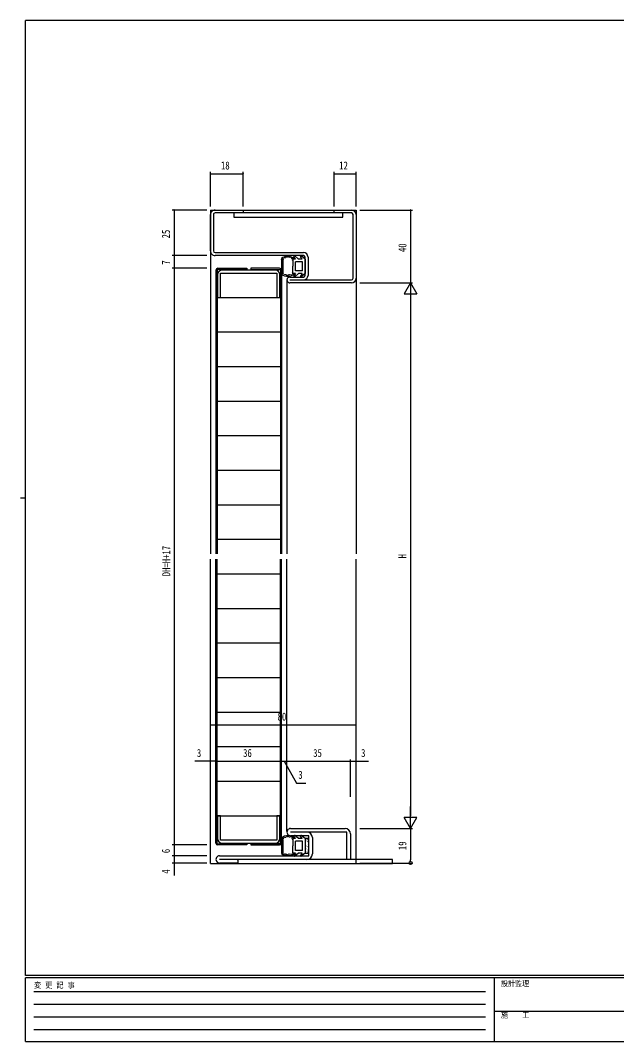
# Model space of a CAD drawing. Units: millimetres, scale not verified. Extents: x -397 to 397, y -282 to 282.
# Drawn here: x -397 to -69, y -282 to 279 of the extents above; entities that cross this region are included whole.
import ezdxf
from ezdxf.enums import TextEntityAlignment as Align

# ---------------------------------------------------------------- set-up
doc = ezdxf.new("R2010")
doc.units = ezdxf.units.MM
doc.header["$LTSCALE"] = 2
for name, color, linetype in [('0-2_YKK_11', 7, 'Continuous'), ('0-3_YKK_12', 2, 'Continuous'), ('0-4_YKK_13', 4, 'Continuous'), ('0-6_YKK_D', 6, 'Continuous'), ('0-7_YKK_ZWAK', 7, 'Continuous')]:
    doc.layers.add(name, color=color, linetype=linetype)
doc.styles.add('ＭＳ ゴシック', font='')
doc.styles.get('ＭＳ ゴシック').set_extended_font_data('MS Gothic')

msp = doc.modelspace()

# ---------------------------------------------------------------- linework, layer by layer
at = {"layer": '0-2_YKK_11'}
for p, q in [((-292.213, 152.536), (-292.213, 172.536)), ((-290.613, 172.536), (-290.613, 152.536)), ((-213.813, 137.536), (-213.813, 172.536)), ((-212.213, 172.536), (-212.213, 137.536)), ((-289.713, 151.636), (-241.113, 151.636)), ((-241.113, 150.036), (-289.713, 150.036)), ((-240.213, 139.136), (-240.213, 149.136)), ((-238.613, 149.136), (-238.613, 139.136)), ((-256.613, 142.036), (-285.813, 142.036)), ((-248.613, 138.236), (-241.113, 138.236)), ((-248.613, 136.636), (-214.713, 136.636)), ((-214.713, 135.036), (-248.613, 135.036)), ((-248.213, -164.964), (-218.213, -164.964)), ((-285.813, -172.964), (-256.613, -172.964)), ((-236.213, -169.964), (-236.213, -178.964)), ((-239.213, -181.964), (-287.213, -181.964))]:
    msp.add_line(p, q, dxfattribs=at)
for points in [[(-289.713, 175.036), (-274.213, 175.036), (-274.213, 173.436), (-289.713, 173.436)], [(-214.713, 173.436), (-224.213, 173.436), (-224.213, 175.036), (-214.713, 175.036)], [(-288.313, 139.536), (-288.313, 127.036), (-286.713, 127.036), (-286.713, 140.436)], [(-286.713, 140.436), (-255.713, 140.436), (-255.713, 127.036), (-254.113, 127.036), (-254.113, 139.536)], [(-255.713, -171.364), (-286.713, -171.364), (-286.713, -157.964), (-288.313, -157.964), (-288.313, -170.464)], [(-254.113, -170.464), (-254.113, -157.964), (-255.713, -157.964), (-255.713, -171.364)], [(-215.213, -167.964), (-215.213, -181.964), (-217.213, -181.964), (-217.213, -166.964), (-248.213, -166.964)], [(-287.213, -179.964), (-238.213, -179.964), (-238.213, -168.964), (-248.213, -168.964)], [(-277.513, -181.964), (-277.213, -182.264), (-277.213, -183.964), (-287.213, -183.964)]]:
    msp.add_lwpolyline(points, dxfattribs=at)
for centre, radius, start, end in [((-289.713, 172.536), 2.5, 89.99998, 180.00002), ((-214.713, 172.536), 2.5, 360, 89.99998), ((-289.713, 172.536), 0.9, 89.99998, 180.00002), ((-214.713, 172.536), 0.9, 360, 89.99998), ((-289.713, 152.536), 2.5, 179.99967, 270), ((-289.713, 152.536), 0.9, 180.00002, 270), ((-241.113, 149.136), 2.5, 360, 89.99998), ((-241.113, 149.136), 0.9, 360, 89.99998), ((-285.813, 139.536), 2.5, 90.00001, 179.99999), ((-256.613, 139.536), 2.5, 0.00001, 89.99999), ((-248.613, 136.636), 1.6, 89.99946, 270), ((-241.113, 139.136), 0.9, 270.00099, 360), ((-241.113, 139.136), 2.5, 270, 360), ((-214.713, 137.536), 0.9, 270, 360), ((-214.713, 137.536), 2.5, 270, 360), ((-248.213, -166.964), 2, 89.99999, 270.00001), ((-239.213, -169.964), 3, 0.00001, 89.99999), ((-218.213, -167.964), 3, 0.00001, 89.99999), ((-285.813, -170.464), 2.5, 180.00001, 269.99999), ((-256.613, -170.464), 2.5, 270.00001, 359.99999), ((-239.213, -178.964), 3, 270.00001, 359.99999), ((-287.213, -181.964), 2, 89.99999, 270.00001)]:
    msp.add_arc(centre, radius, start, end, dxfattribs=at)
at = {"layer": '0-3_YKK_12'}
for p, q in [((-292.213, 175.036), (-212.213, 175.036)), ((-292.213, 175.036), (-292.213, -13.964)), ((-212.213, 175.036), (-212.213, -13.964)), ((-250.213, 136.636), (-250.213, -13.964)), ((-292.213, -184.264), (-292.213, -16.964)), ((-250.213, -166.476), (-250.213, -16.964)), ((-212.213, -184.264), (-212.213, -16.964)), ((-292.213, -184.264), (-243.041, -184.264)), ((-234.413, -184.264), (-212.213, -184.264))]:
    msp.add_line(p, q, dxfattribs=at)
at = {"layer": '0-4_YKK_13'}
for p, q in [((-253.213, 148.379), (-253.213, 139.894)), ((-253.179, 147.741), (-253.179, 147.941)), ((-252.917, 148.17), (-252.917, 148.37)), ((-252.804, 147.06), (-252.804, 147.26)), ((-252.733, 146.148), (-252.733, 146.348)), ((-252.518, 147.864), (-252.518, 148.064)), ((-252.416, 148.051), (-252.416, 148.251)), ((-252.34, 146.22), (-252.34, 146.42)), ((-252.308, 148.468), (-252.308, 148.668)), ((-252.213, 140.617), (-252.213, 147.656)), ((-252.07, 147.931), (-252.07, 148.131)), ((-251.831, 148.337), (-251.831, 148.537)), ((-251.294, 148.743), (-251.294, 148.943)), ((-250.913, 148.528), (-250.913, 148.728)), ((-250.579, 148.945), (-250.579, 149.145)), ((-250.161, 148.969), (-250.161, 149.169)), ((-250.018, 149.267), (-250.018, 149.467)), ((-249.481, 149.303), (-249.481, 149.503)), ((-249.338, 149.1), (-249.338, 149.3)), ((-248.837, 148.695), (-248.837, 148.895)), ((-248.73, 149.256), (-248.73, 149.456)), ((-248.316, 148.898), (-248.316, 149.098)), ((-247.753, 148.839), (-247.753, 149.039)), ((-247.577, 148.359), (-247.577, 148.559)), ((-247.248, 148.065), (-247.248, 148.265)), ((-246.913, 148.136), (-246.913, 144.136)), ((-245.432, 148.136), (-246.913, 148.136)), ((-246.873, 148.417), (-246.873, 148.617)), ((-245.432, 148.136), (-246.334, 149.484)), ((-243.813, 148.136), (-245.891, 149.88)), ((-245.413, 141.636), (-245.413, 146.636)), ((-241.832, 148.136), (-243.813, 148.136)), ((-241.832, 148.136), (-242.734, 149.484)), ((-240.213, 148.136), (-242.291, 149.88)), ((-240.213, 148.136), (-240.213, 140.136)), ((-289.213, 142.036), (-289.213, -13.964)), ((-288.613, 142.436), (-288.613, -13.964)), ((-288.213, 143.036), (-272.313, 143.036)), ((-254.213, 143.036), (-270.113, 143.036)), ((-253.813, 142.436), (-253.813, -13.964)), ((-253.213, 142.036), (-253.213, -13.964)), ((-253.06, 140.154), (-253.06, 140.354)), ((-252.912, 141.662), (-252.912, 141.862)), ((-252.894, 144.004), (-252.894, 144.204)), ((-252.858, 142.735), (-252.858, 142.935)), ((-252.822, 144.736), (-252.822, 144.936)), ((-252.715, 143.003), (-252.715, 143.203)), ((-252.715, 140.93), (-252.715, 141.13)), ((-252.679, 145.559), (-252.679, 145.759)), ((-252.643, 141.93), (-252.643, 142.13)), ((-252.626, 142.377), (-252.626, 142.577)), ((-252.536, 145.13), (-252.536, 145.33)), ((-252.511, 140.249), (-252.511, 140.449)), ((-252.483, 144.45), (-252.483, 144.65)), ((-252.483, 143.664), (-252.483, 143.864)), ((-252.429, 141.216), (-252.429, 141.416)), ((-246.913, 140.136), (-246.913, 144.136)), ((-241.713, 141.636), (-245.413, 141.636)), ((-252.428, 139.903), (-252.428, 140.103)), ((-252.129, 140.094), (-252.129, 140.294)), ((-251.688, 139.569), (-251.688, 139.769)), ((-251.223, 139.629), (-251.223, 139.829)), ((-251.211, 139.355), (-251.211, 139.555)), ((-250.984, 139.593), (-250.984, 139.793)), ((-250.614, 139.188), (-250.614, 139.388)), ((-250.483, 139.462), (-250.483, 139.662)), ((-250.221, 139.056), (-250.221, 139.256)), ((-250.03, 139.259), (-250.03, 139.459)), ((-249.457, 139.045), (-249.457, 139.245)), ((-249.433, 139.223), (-249.433, 139.423)), ((-248.909, 139.617), (-248.909, 139.817)), ((-248.825, 138.854), (-248.825, 139.054)), ((-248.742, 139.39), (-248.742, 139.59)), ((-248.41, 139.385), (-248.41, 139.585)), ((-247.987, 139.432), (-247.987, 139.632)), ((-247.6, 139.491), (-247.6, 139.691)), ((-246.979, 139.819), (-246.979, 140.019)), ((-245.432, 140.136), (-246.913, 140.136)), ((-245.432, 140.136), (-246.334, 138.789)), ((-243.813, 140.136), (-245.891, 138.392)), ((-241.832, 140.136), (-243.813, 140.136)), ((-241.832, 140.136), (-242.734, 138.789)), ((-240.213, 140.136), (-242.291, 138.392)), ((-288.613, 127.036), (-253.813, 127.036)), ((-288.613, 108.036), (-254.113, 108.036)), ((-288.613, 89.036), (-253.813, 89.036)), ((-288.613, 70.036), (-254.113, 70.036)), ((-288.613, 51.036), (-254.113, 51.036)), ((-288.613, 32.036), (-254.113, 32.036)), ((-288.613, 13.036), (-254.113, 13.036)), ((-288.613, -5.964), (-254.113, -5.964)), ((-289.213, -172.964), (-289.213, -16.964)), ((-288.613, -173.364), (-288.613, -16.964)), ((-253.813, -173.364), (-253.813, -16.964)), ((-253.213, -172.964), (-253.213, -16.964)), ((-288.613, -24.964), (-253.813, -24.964)), ((-288.613, -43.964), (-253.813, -43.964)), ((-288.613, -62.964), (-253.813, -62.964)), ((-288.613, -81.964), (-253.813, -81.964)), ((-288.613, -100.964), (-253.813, -100.964)), ((-288.613, -119.964), (-253.813, -119.964)), ((-288.613, -138.964), (-253.813, -138.964)), ((-288.613, -157.964), (-253.813, -157.964)), ((-253.813, -173.364), (-270.113, -173.364)), ((-270.113, -173.364), (-270.113, -173.964)), ((-270.113, -173.964), (-254.213, -173.964)), ((-253.213, -170.221), (-253.213, -178.707)), ((-253.179, -170.859), (-253.179, -170.659)), ((-252.917, -170.43), (-252.917, -170.23)), ((-252.822, -173.864), (-252.822, -173.664)), ((-252.804, -171.54), (-252.804, -171.34)), ((-252.733, -172.452), (-252.733, -172.252)), ((-252.679, -173.042), (-252.679, -172.842)), ((-252.536, -173.47), (-252.536, -173.27)), ((-252.518, -170.736), (-252.518, -170.536)), ((-252.483, -174.15), (-252.483, -173.95)), ((-252.416, -170.549), (-252.416, -170.349)), ((-252.34, -172.38), (-252.34, -172.18)), ((-252.308, -170.132), (-252.308, -169.932)), ((-252.213, -177.983), (-252.213, -170.944)), ((-252.07, -170.669), (-252.07, -170.469)), ((-251.831, -170.263), (-251.831, -170.063)), ((-251.294, -169.857), (-251.294, -169.657)), ((-250.913, -170.072), (-250.913, -169.872)), ((-250.579, -169.655), (-250.579, -169.455)), ((-250.161, -169.631), (-250.161, -169.431)), ((-250.018, -169.333), (-250.018, -169.133)), ((-249.481, -169.297), (-249.481, -169.097)), ((-249.338, -169.5), (-249.338, -169.3)), ((-248.837, -169.905), (-248.837, -169.705)), ((-248.73, -169.345), (-248.73, -169.145)), ((-248.316, -169.702), (-248.316, -169.502)), ((-247.753, -169.761), (-247.753, -169.561)), ((-247.577, -170.242), (-247.577, -170.042)), ((-247.248, -170.535), (-247.248, -170.335)), ((-246.913, -170.464), (-246.913, -174.464)), ((-245.432, -170.464), (-246.913, -170.464)), ((-246.873, -170.183), (-246.873, -169.983)), ((-245.432, -170.464), (-246.334, -169.116)), ((-243.813, -170.464), (-245.891, -168.72)), ((-245.413, -176.964), (-245.413, -171.964)), ((-241.832, -170.464), (-243.813, -170.464)), ((-241.832, -170.464), (-242.734, -169.116)), ((-240.213, -170.464), (-242.291, -168.72)), ((-240.213, -170.464), (-240.213, -178.464)), ((-239.799, -173.228), (-239.799, -173.128)), ((-239.687, -171.06), (-239.687, -170.96)), ((-239.575, -172.181), (-239.575, -172.081)), ((-239.126, -172.854), (-239.126, -172.754)), ((-239.089, -171.322), (-239.089, -171.222)), ((-239.089, -171.322), (-239.089, -171.222)), ((-238.977, -173.826), (-238.977, -173.726)), ((-238.79, -172.032), (-238.79, -171.932)), ((-238.603, -173.228), (-238.603, -173.128)), ((-238.529, -170.985), (-238.529, -170.885)), ((-253.06, -178.446), (-253.06, -178.246)), ((-252.912, -176.938), (-252.912, -176.738)), ((-252.894, -174.596), (-252.894, -174.396)), ((-252.858, -175.865), (-252.858, -175.665)), ((-252.715, -175.597), (-252.715, -175.397)), ((-252.715, -177.671), (-252.715, -177.471)), ((-252.643, -176.67), (-252.643, -176.47)), ((-252.626, -176.223), (-252.626, -176.023)), ((-252.511, -178.351), (-252.511, -178.151)), ((-252.483, -174.936), (-252.483, -174.736)), ((-252.429, -177.385), (-252.429, -177.185)), ((-252.428, -178.697), (-252.428, -178.497)), ((-252.129, -178.506), (-252.129, -178.306)), ((-251.688, -179.031), (-251.688, -178.831)), ((-251.223, -178.971), (-251.223, -178.771)), ((-251.211, -179.245), (-251.211, -179.045)), ((-250.984, -179.007), (-250.984, -178.807)), ((-250.614, -179.412), (-250.614, -179.212)), ((-250.483, -179.138), (-250.483, -178.938)), ((-250.221, -179.544), (-250.221, -179.344)), ((-250.03, -179.341), (-250.03, -179.141)), ((-249.457, -179.555), (-249.457, -179.355)), ((-249.433, -179.377), (-249.433, -179.177)), ((-248.909, -178.983), (-248.909, -178.783)), ((-248.825, -179.746), (-248.825, -179.546)), ((-248.742, -179.21), (-248.742, -179.01)), ((-248.41, -179.215), (-248.41, -179.015)), ((-247.987, -179.168), (-247.987, -178.968)), ((-247.6, -179.109), (-247.6, -178.909)), ((-246.979, -178.781), (-246.979, -178.581)), ((-246.913, -178.464), (-246.913, -174.464)), ((-245.432, -178.464), (-246.913, -178.464)), ((-245.432, -178.464), (-246.334, -179.811)), ((-243.813, -178.464), (-245.891, -180.208)), ((-241.713, -176.964), (-245.413, -176.964)), ((-241.832, -178.464), (-243.813, -178.464)), ((-241.832, -178.464), (-242.734, -179.811)), ((-240.213, -178.464), (-242.291, -180.208)), ((-239.724, -175.883), (-239.724, -175.783)), ((-239.724, -177.565), (-239.724, -177.465)), ((-239.687, -174.649), (-239.687, -174.549)), ((-239.313, -176.593), (-239.313, -176.493)), ((-239.052, -175.621), (-239.052, -175.521)), ((-238.715, -177.976), (-238.715, -177.876)), ((-238.603, -176.78), (-238.603, -176.68)), ((-238.529, -175.023), (-238.529, -174.923))]:
    msp.add_line(p, q, dxfattribs=at)
for points in [[(-279.463, 171.136), (-219.463, 171.136), (-219.463, 173.436), (-279.463, 173.436)], [(-238.213, -178.464), (-238.213, -170.464), (-240.213, -170.464), (-240.213, -178.464)], [(-277.213, -184.264), (-192.213, -184.264), (-192.213, -181.964), (-277.213, -181.964)]]:
    msp.add_lwpolyline(points, close=True, dxfattribs=at)
for points in [[(-241.713, 141.636), (-241.713, 146.636), (-245.413, 146.636)], [(-272.313, 143.036), (-272.313, 142.436), (-288.613, 142.436)], [(-270.113, 143.036), (-270.113, 142.436), (-253.813, 142.436)], [(-288.613, -173.364), (-272.313, -173.364), (-272.313, -173.964), (-288.213, -173.964)], [(-241.713, -176.964), (-241.713, -171.964), (-245.413, -171.964)]]:
    msp.add_lwpolyline(points, dxfattribs=at)
for centre, radius, start, end in [((-249.713, 144.136), 5.5, 46.65824, 129.51963), ((-249.713, 144.136), 4.3, 49.37051, 56.2499), ((-246.084, 149.651), 0.3, 49.99756, 213.78886), ((-242.484, 149.651), 0.3, 49.99756, 213.78886), ((-288.213, 142.036), 1, 90, 180), ((-254.213, 142.036), 1, 0, 90), ((-249.713, 144.136), 4.3, 303.7499, 310.62928), ((-249.713, 144.136), 5.5, 230.48036, 313.34175), ((-246.084, 138.622), 0.3, 146.21114, 310.00244), ((-242.484, 138.622), 0.3, 146.21114, 310.00244), ((-288.213, -172.964), 1, 180, 270), ((-254.213, -172.964), 1, 270, 0), ((-249.713, -174.464), 5.5, 46.65824, 129.51963), ((-249.713, -174.464), 4.3, 49.37051, 56.2499), ((-246.084, -168.949), 0.3, 49.99756, 213.78886), ((-242.484, -168.949), 0.3, 49.99756, 213.78886), ((-249.713, -174.464), 5.5, 230.48036, 313.34175), ((-249.713, -174.464), 4.3, 303.7499, 310.62928), ((-246.084, -179.978), 0.3, 146.21114, 310.00244), ((-242.484, -179.978), 0.3, 146.21114, 310.00244)]:
    msp.add_arc(centre, radius, start, end, dxfattribs=at)
at = {"layer": '0-6_YKK_D'}
for p, q in [((-292.213, 177.036), (-292.213, 196.036)), ((-292.213, 195.036), (-274.213, 195.036)), ((-274.213, 177.036), (-274.213, 196.036)), ((-224.213, 177.036), (-224.213, 196.036)), ((-224.213, 195.036), (-212.213, 195.036)), ((-212.213, 177.036), (-212.213, 196.036)), ((-294.213, 175.036), (-313.213, 175.036)), ((-312.213, 175.036), (-312.213, 150.036)), ((-210.213, 175.036), (-181.213, 175.036)), ((-182.213, 175.036), (-182.213, 135.036)), ((-294.213, 150.036), (-313.213, 150.036)), ((-294.213, 150.036), (-313.213, 150.036)), ((-312.213, 150.036), (-312.213, 143.036)), ((-294.213, 143.036), (-313.213, 143.036)), ((-294.213, 143.036), (-313.213, 143.036)), ((-312.213, 143.036), (-312.213, -173.964)), ((-210.213, 135.036), (-181.213, 135.036)), ((-210.213, 135.036), (-181.213, 135.036)), ((-182.213, 135.036), (-185.713, 128.974)), ((-182.213, 135.036), (-178.713, 128.974)), ((-182.213, 135.036), (-182.213, 122.912)), ((-185.713, 128.974), (-178.713, 128.974)), ((-182.213, 128.036), (-182.213, -157.964)), ((-292.213, -147.616), (-292.213, -106.964)), ((-292.213, -107.964), (-212.213, -107.964)), ((-212.213, -147.616), (-212.213, -106.964)), ((-292.213, -147.616), (-292.213, -126.964)), ((-289.213, -147.616), (-289.213, -126.964)), ((-289.213, -147.616), (-289.213, -126.964)), ((-289.213, -127.964), (-253.213, -127.964)), ((-253.213, -147.616), (-253.213, -126.964)), ((-253.213, -147.616), (-253.213, -126.964)), ((-253.213, -127.964), (-250.213, -127.964)), ((-250.213, -147.616), (-250.213, -126.964)), ((-250.213, -147.616), (-250.213, -126.964)), ((-250.213, -127.964), (-215.213, -127.964)), ((-215.213, -147.616), (-215.213, -126.964)), ((-215.213, -147.616), (-215.213, -126.964)), ((-212.213, -147.616), (-212.213, -126.964)), ((-182.213, -164.964), (-182.213, -152.839)), ((-182.213, -164.964), (-185.713, -158.902)), ((-178.713, -158.902), (-185.713, -158.902)), ((-182.213, -164.964), (-178.713, -158.902)), ((-210.213, -164.964), (-181.213, -164.964)), ((-210.213, -164.964), (-181.213, -164.964)), ((-182.213, -164.964), (-182.213, -182.264)), ((-294.213, -173.964), (-313.213, -173.964)), ((-294.213, -173.964), (-313.213, -173.964)), ((-312.213, -173.964), (-312.213, -179.964)), ((-294.213, -179.964), (-313.213, -179.964)), ((-294.213, -179.964), (-313.213, -179.964)), ((-294.213, -183.964), (-313.213, -183.964)), ((-210.213, -183.964), (-181.213, -183.964)), ((-182.213, -183.114), (-182.213, -182.264))]:
    msp.add_line(p, q, dxfattribs=at)
for points in [[(-289.213, -127.964), (-292.213, -127.964), (-300.813, -127.964)], [(-251.713, -127.964), (-245.03, -139.982), (-239.83, -139.982)], [(-215.213, -127.964), (-212.213, -127.964), (-205.313, -127.964)], [(-312.213, -179.964), (-312.213, -183.964), (-312.213, -190.864)]]:
    msp.add_lwpolyline(points, dxfattribs=at)
msp.add_circle((-182.213, -183.964), 0.85, dxfattribs=at)
for centre, start, end in [((-292.213, 195.036), 0, 180), ((-292.213, 195.036), 180, 0), ((-274.213, 195.036), 0, 180), ((-274.213, 195.036), 180, 0), ((-224.213, 195.036), 0, 180), ((-224.213, 195.036), 180, 0), ((-212.213, 195.036), 0, 180), ((-212.213, 195.036), 180, 0), ((-312.213, 175.036), 90, 270), ((-312.213, 175.036), 270, 90), ((-182.213, 175.036), 90, 270), ((-182.213, 175.036), 270, 90), ((-312.213, 150.036), 90, 270), ((-312.213, 150.036), 90, 270), ((-312.213, 150.036), 270, 90), ((-312.213, 150.036), 270, 90), ((-312.213, 143.036), 90, 270), ((-312.213, 143.036), 90, 270), ((-312.213, 143.036), 270, 90), ((-312.213, 143.036), 270, 90), ((-292.213, -107.964), 0, 180), ((-292.213, -107.964), 180, 0), ((-212.213, -107.964), 0, 180), ((-212.213, -107.964), 180, 0), ((-292.213, -127.964), 0, 180), ((-292.213, -127.964), 180, 0), ((-289.213, -127.964), 0, 180), ((-289.213, -127.964), 0, 180), ((-289.213, -127.964), 180, 0), ((-289.213, -127.964), 180, 0), ((-253.213, -127.964), 0, 180), ((-253.213, -127.964), 0, 180), ((-253.213, -127.964), 180, 0), ((-253.213, -127.964), 180, 0), ((-250.213, -127.964), 0, 180), ((-250.213, -127.964), 0, 180), ((-250.213, -127.964), 180, 0), ((-250.213, -127.964), 180, 0), ((-215.213, -127.964), 0, 180), ((-215.213, -127.964), 0, 180), ((-215.213, -127.964), 180, 0), ((-215.213, -127.964), 180, 0), ((-212.213, -127.964), 0, 180), ((-212.213, -127.964), 180, 0), ((-312.213, -173.964), 90, 270), ((-312.213, -173.964), 90, 270), ((-312.213, -173.964), 270, 90), ((-312.213, -173.964), 270, 90), ((-312.213, -179.964), 90, 270), ((-312.213, -179.964), 90, 270), ((-312.213, -183.964), 90, 270), ((-312.213, -179.964), 270, 90), ((-312.213, -179.964), 270, 90), ((-312.213, -183.964), 270, 90)]:
    msp.add_arc(centre, 0.106, start, end, dxfattribs=at)
at = {"layer": '0-7_YKK_ZWAK'}
for p, q in [((376.1, 279.3), (-393.9, 279.3)), ((-393.9, -245.7), (-393.9, 279.3)), ((-396.7, 16.8), (-393.9, 16.8)), ((376.1, -245.7), (-393.9, -245.7)), ((338.3, -247.1), (-393.9, -247.1)), ((-393.9, -282.1), (-393.9, -247.1)), ((-136.3, -247.1), (-136.3, -282.1)), ((-389.301, -254.612), (-141.109, -254.612)), ((-389.301, -261.541), (-141.109, -261.541)), ((-389.301, -268.47), (-141.109, -268.47)), ((-136.3, -265.299), (-7.5, -265.299)), ((-389.301, -275.398), (-141.109, -275.398)), ((-393.9, -282.1), (338.3, -282.1))]:
    msp.add_line(p, q, dxfattribs=at)

# ---------------------------------------------------------------- texts
at = {"layer": '0-6_YKK_D', "style": 'ＭＳ ゴシック', "width": 0.8}
for s, p in [('18', (-286.478, 196.036)), ('12', (-221.466, 196.036)), ('80', (-255.344, -106.964)), ('3', (-299.723, -126.964)), ('36', (-274.295, -126.964)), ('35', (-235.783, -126.964)), ('3', (-209.423, -126.964)), ('3', (-243.941, -138.982))]:
    msp.add_text(s, height=4.399, dxfattribs=at).set_placement(p, align=Align.BOTTOM_LEFT)
for s, p in [('25', (-313.213, 159.454)), ('40', (-183.213, 151.942)), ('7', (-313.213, 144.989)), ('DH=H+17', (-313.013, -26.319)), ('H', (-183.213, -16.511)), ('19', (-183.213, -176.854)), ('6', (-313.213, -178.523)), ('4', (-313.213, -189.811))]:
    msp.add_text(s, height=4.399, rotation=90, dxfattribs=at).set_placement(p, align=Align.BOTTOM_LEFT)
at = {"layer": '0-7_YKK_ZWAK', "style": 'ＭＳ ゴシック', "width": 0.9}
for s, p in [('変 更 記 事', (-389.186, -253.547)), ('設計監理', (-132.531, -252.633)), ('施\u3000\u3000工', (-132.531, -269.954))]:
    msp.add_text(s, height=3.079, dxfattribs=at).set_placement(p, align=Align.BOTTOM_LEFT)

doc.saveas('drawing.dxf')
